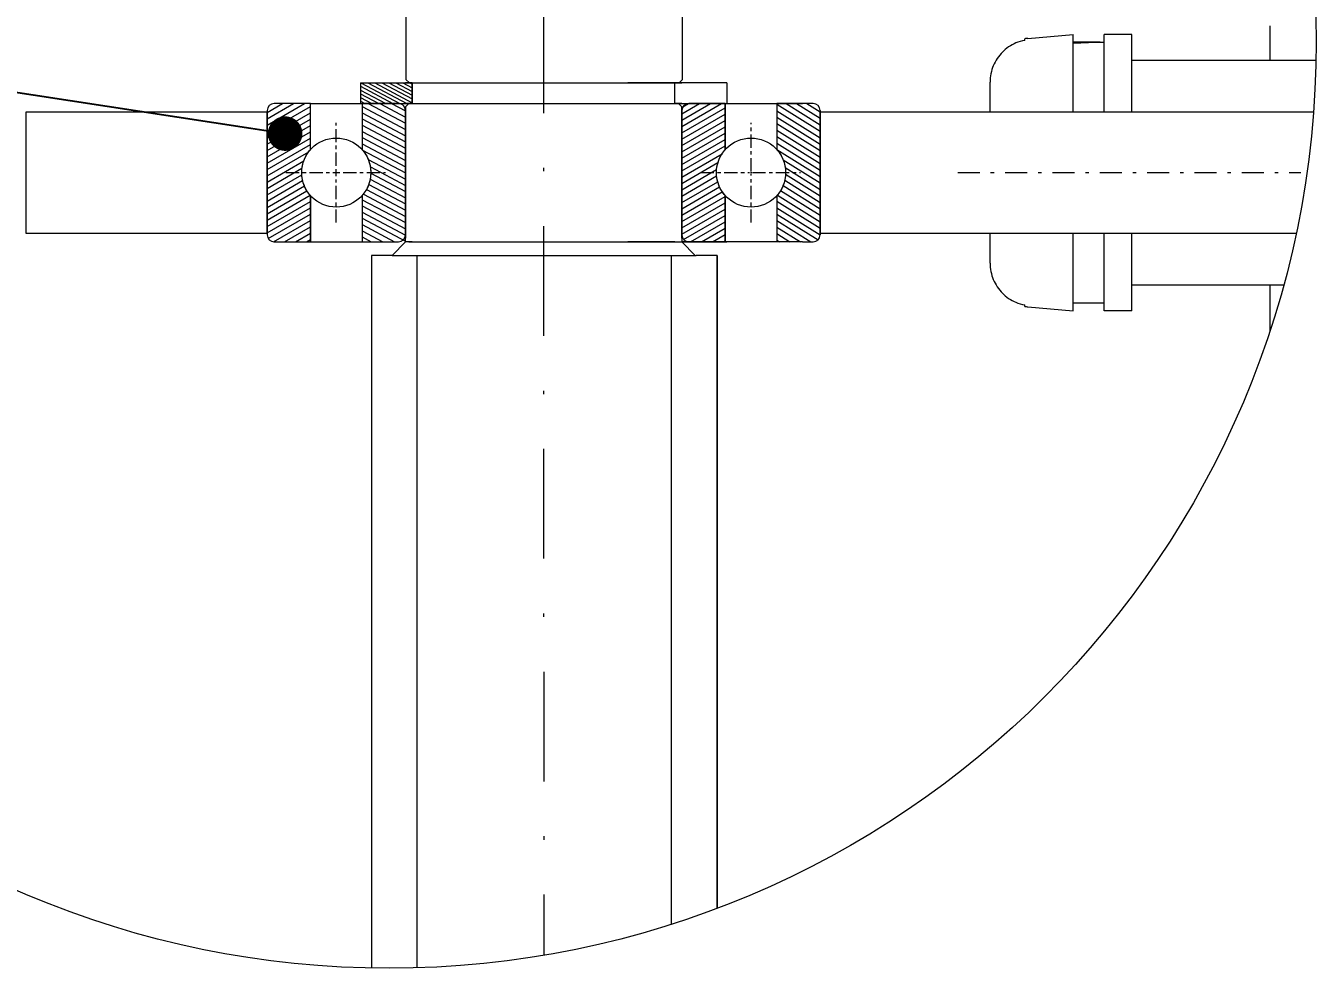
# Model space of a CAD drawing. Header units: millimetres. Extents: x 651 to 8859, y -354 to 894.
# Drawn here: x 2182.8 to 2220.14, y -204.63 to -177.35 of the extents above; entities that cross this region are included whole.
import ezdxf
from ezdxf import colors
from ezdxf.entities.mleader import LeaderData, LeaderLine
from ezdxf.math import Vec2, Vec3

# ---------------------------------------------------------------- set-up
doc = ezdxf.new("R2010")
doc.units = ezdxf.units.MM
doc.linetypes.add('CENTER2', pattern=[28.575000000000003, 19.05, -3.175, 3.175, -3.175])
doc.linetypes.add('DASHDOT2', pattern=[12.7, 6.35, -3.175, 0, -3.175])
doc.layers.get('0').update_dxf_attribs({"lineweight": 18})
for name, color, linetype, lineweight in [('cienka', 7, 'Continuous', 9), ('Kreskowanie (ISO)', 7, 'Continuous', 9), ('symetria', 7, 'DASHDOT2', 9), ('SYMETRIA SRUB', 7, 'DASHDOT2', 9), ('Widoczne (ISO)', 7, 'Continuous', 18), ('Widoczne wąskie (ISO)', 7, 'Continuous', 9)]:
    doc.layers.add(name, color=color, linetype=linetype, lineweight=lineweight)
doc.styles.get("Standard").update_dxf_attribs({"font": 'tahoma.ttf'})
pattern_1 = [(30.000022219255, (-9892.593808452426, -666.8669654176495), (-0.07937505331521658, 0.1374815020692112), [])]

# ---------------------------------------------------------------- blocks, each defined once
blk = doc.blocks.new('*U324')
at = {"layer": 'Widoczne wąskie (ISO)', "color": 0, "linetype": 'CENTER2', "ltscale": 0.02, "transparency": 16777216}
for p, q in [((0, 0.1999999987920091), (0, 1.439495169822692)), ((-1.455186080185285, 0), (-0.1999999987920091, 0)), ((0.1999999987920091, 0), (1.427319250643905, 0)), ((0, -1.448469338636698), (0, -0.1999999987920091))]:
    blk.add_line(p, q, dxfattribs=at)
at = {"layer": 'Widoczne wąskie (ISO)', "color": 0, "linetype": 'Continuous', "ltscale": 0.02, "transparency": 16777216}
for p, q in [((-0.09999999939600457, 0), (0.09999999939600457, 0)), ((0, -0.09999999939600457), (0, 0.09999999939600457))]:
    blk.add_line(p, q, dxfattribs=at)
blk = doc.blocks.new('*U325')
at = {"layer": 'Widoczne wąskie (ISO)', "color": 0, "linetype": 'CENTER2', "ltscale": 0.02, "transparency": 16777216}
for p, q in [((0, 0.03999999975840183), (0, 1.439495169822692)), ((-1.455186080185285, 0), (-0.03999999975840174, 0)), ((0.03999999975840183, 0), (1.427319250643905, 0)), ((0, -1.448469338636698), (0, -0.03999999975840174))]:
    blk.add_line(p, q, dxfattribs=at)
at = {"layer": 'Widoczne wąskie (ISO)', "color": 0, "linetype": 'Continuous', "ltscale": 0.02, "transparency": 16777216}
for p, q in [((-0.01999999987920091, 0), (0.01999999987920091, 0)), ((0, -0.01999999987920091), (0, 0.01999999987920091))]:
    blk.add_line(p, q, dxfattribs=at)
blk = doc.blocks.new('*U326')
at = {"layer": 'SYMETRIA SRUB', "color": 0, "linetype": 'DASHDOT2', "ltscale": 0.1, "transparency": 16777216}
blk.add_line((-31.07498194854998, 0), (-21.14950371288786, 0), dxfattribs=at)
blk = doc.blocks.new('_Dot')
at = {"color": 0, "linetype": 'ByBlock', "lineweight": -2}
blk.add_line((-0.5, 0), (-1, 0), dxfattribs=at)
at = {"color": 0, "linetype": 'ByBlock', "const_width": 0.5}
blk.add_lwpolyline([(-0.25, 0, 1), (0.25, 0, 1)], format="xyb", close=True, dxfattribs=at)

msp = doc.modelspace()

# ---------------------------------------------------------------- hatches: boundary and pattern name
at = {"layer": 'Kreskowanie (ISO)'}
h = msp.add_hatch(dxfattribs=at)
h.set_pattern_fill('ANSI31', color=256, scale=0.05, angle=-14.999977780745, style=0)
h.set_pattern_definition(pattern_1)
edge = h.paths.add_edge_path()
edge.add_line((2203.036805733887, -183.6011861978985), (2201.986805731875, -183.6011861978985))
edge.add_spline(control_points=[(2201.986805731874, -183.6011861978994), (2201.962123021949, -183.6011861978994), (2201.933072895659, -183.5954077685158), (2201.887465194664, -183.5765164402426), (2201.862837686776, -183.5600608655989), (2201.827931063683, -183.525154242562), (2201.811475489021, -183.5005267347418), (2201.79258416075, -183.4549190338938), (2201.786805731372, -183.425868907724), (2201.786805731372, -183.4011861978991)], knot_values=[0.05923850369879388, 0.05923850369879388, 0.05923850369879388, 0.05923850369879388, 0.06664331667607555, 0.06664331667607555, 0.07404812964487281, 0.07404812964487281, 0.08145294260223605, 0.08145294260223605, 0.08885775554962241, 0.08885775554962241, 0.08885775554962241, 0.08885775554962241], degree=3, periodic=0)
edge.add_line((2201.786805731372, -183.4011861978991), (2201.786805731372, -182.1212917767895))
edge.add_line((2201.786805731372, -182.1212917767901), (2201.786805731372, -181.0810806190091))
edge.add_line((2201.786805731372, -181.0810806190082), (2201.786805731372, -179.8011861978989))
edge.add_spline(control_points=[(2201.786805731372, -179.8011861978992), (2201.786805731372, -179.7765034880748), (2201.79258416075, -179.747453361905), (2201.811475489021, -179.7018456610566), (2201.827931063683, -179.6772181532368), (2201.862837686776, -179.6423115302003), (2201.887465194664, -179.6258559555552), (2201.933072895659, -179.6069646272825), (2201.962123021949, -179.6011861978989), (2201.986805731874, -179.6011861978989)], knot_values=[0.02961925184795533, 0.02961925184795533, 0.02961925184795533, 0.02961925184795533, 0.03702406479535462, 0.03702406479535462, 0.04442887775271594, 0.04442887775271594, 0.0518336907215092, 0.0518336907215092, 0.05923850369879397, 0.05923850369879397, 0.05923850369879397, 0.05923850369879397], degree=3, periodic=0)
edge.add_line((2201.986805731874, -179.6011861978989), (2203.036805733887, -179.6011861978989))
edge.add_line((2203.036805733887, -179.6011861978989), (2203.036805733887, -180.9397483701325))
edge.add_spline(control_points=[(2203.036805733887, -180.939748370133), (2202.965273185573, -181.0208586557872), (2202.902366330405, -181.1232858705578), (2202.815697880378, -181.3325220178347), (2202.786805733485, -181.4777726487344), (2202.786805733485, -181.6011861978989)], knot_values=[0.2961925183160029, 0.2961925183160029, 0.2961925183160029, 0.2961925183160029, 0.3271111257260674, 0.3271111257260674, 0.3641351904753747, 0.3641351904753747, 0.3641351904753747, 0.3641351904753747], degree=3, periodic=0)
edge.add_spline(control_points=[(2202.786805733485, -181.6011861978989), (2202.786805733485, -181.7245997470635), (2202.815697880378, -181.8698503779631), (2202.902366330405, -182.07908652524), (2202.965273185573, -182.1815137400106), (2203.036805733887, -182.2626240256648)], knot_values=[0.2282498461566431, 0.2282498461566431, 0.2282498461566431, 0.2282498461566431, 0.2652739109059363, 0.2652739109059363, 0.2961925183160029, 0.2961925183160029, 0.2961925183160029, 0.2961925183160029], degree=3, periodic=0)
edge.add_line((2203.036805733887, -182.2626240256648), (2203.036805733887, -183.6011861978981))
at = {"layer": 'Widoczne wąskie (ISO)'}
h = msp.add_hatch(dxfattribs=at)
h.set_pattern_fill('ANSI31', color=256, scale=0.03, angle=287)
h.set_pattern_definition([(332.0000000000001, (14288.16741994687, 240.3645930218465), (0.04471716635535612, 0.08410075821981279), [])])
h.paths.add_polyline_path([(2192.486805752511, -179.6011861978994), (2193.986805752511, -179.6011861978994), (2193.986805752511, -179.0011861978995), (2192.486805752511, -179.0011861978995)])
h = msp.add_hatch(dxfattribs=at)
h.set_pattern_fill('ANSI31', color=256, scale=0.05, angle=-14.999977780745)
h.set_pattern_definition(pattern_1)
h.paths.add_polyline_path([(2191.036805748205, -179.6011861978989), (2189.986794767216, -179.6011861982805, 0.4172860150089338), (2189.786805747226, -179.8032818804898), (2189.786805747226, -183.403281815283, 0.4111478645079038), (2189.98679476789, -183.6011861975178), (2191.036805748205, -183.6011861978989), (2191.036805748205, -182.2626240236357, -0.1826758143587529), (2190.786805747981, -181.6011861978989, -0.1826758143587529), (2191.036805748205, -180.9397483721621)])
h = msp.add_hatch(dxfattribs=at)
h.set_pattern_fill('ANSI31', color=256, scale=0.05, angle=107)
h.set_pattern_definition([(152, (-9892.593808452426, -666.8669654176495), (-0.07452861059226018, -0.1401679303663547), [])])
edge = h.paths.add_edge_path()
edge.add_arc((2193.586805741943, -179.8011281920952), 0.1999999999947803, 359.9999998391504, 448.6200325730462)
edge.add_line((2193.591622271279, -179.6011861978989), (2192.53680574194, -179.6011861978989))
edge.add_line((2192.53680574194, -179.6011861978989), (2192.53680574194, -180.9397483792646))
edge.add_arc((2191.786805741945, -181.6011861978971), 0.9999999939556137, -8.952838470577262e-11, 41.40962171693781, ccw=False)
edge.add_arc((2191.786805741945, -181.6011861979007), 0.9999999939554982, -41.40962171702341, 0, ccw=False)
edge.add_line((2192.53680574194, -182.2626240165326), (2192.53680574194, -183.6011861978989))
edge.add_line((2192.53680574194, -183.6011861978994), (2193.78680574194, -183.6011861978991))
edge.add_line((2193.78680574194, -183.6011861978994), (2193.78680574194, -183.4011861978976))
edge.add_line((2193.78680574194, -183.4011861978973), (2193.786805741938, -179.8011281926565))
h = msp.add_hatch(dxfattribs=at)
h.set_pattern_fill('ANSI31', color=256, scale=0.05, angle=103)
h.set_pattern_definition([(148, (-9892.593808452426, -666.8669654176495), (-0.08412468319702131, -0.1346276352648326), [])])
h.paths.add_polyline_path([(2205.786805736658, -179.8011861976054, 0.4142135619431797), (2205.586805736657, -179.6011861978989), (2204.536805735677, -179.6011861978989), (2204.536805735677, -180.9397483721621, -0.1826758143587529), (2204.786805735901, -181.6011861978989, -0.1826758143587529), (2204.536805735677, -182.2626240236357), (2204.536805735677, -183.6011861978989), (2205.275853963198, -183.6011861978989), (2205.586805741941, -183.6011861978994, 0.414213562803278), (2205.786805741942, -183.4011861976058)])

# ---------------------------------------------------------------- linework, layer by layer
at = {"layer": 'symetria', "ltscale": 0.5}
msp.add_line((2197.786614055723, -176.7011861979161), (2197.787379564332, -204.2566853398878), dxfattribs=at)
at = {"layer": 'Widoczne (ISO)'}
for p, q in [((2193.80403760379, -176.8011861873468), (2193.80403760379, -178.9011862084679)), ((2201.804037582649, -178.9011862084679), (2201.804037582649, -176.8011861873468)), ((2211.799450701521, -177.7153227614952), (2213.104037592819, -177.6011861979226)), ((2213.104037592879, -179.8511861979212), (2213.104037592819, -177.6011861979226)), ((2214.00403759288, -179.8511861979212), (2214.00403759282, -177.6011861979226)), ((2214.804037592819, -177.6011861979226), (2214.00403759282, -177.6011861979226)), ((2214.804037592856, -178.3511861979208), (2214.804037592819, -177.6011861979226)), ((2218.801037591955, -177.351186197928), (2218.801037591955, -178.3511861979271)), ((2211.70403759283, -177.7742904013483), (2211.704037592819, -177.7275404425857)), ((2213.509491657318, -177.8261861979225), (2213.104037592819, -177.8261861979225)), ((2214.80403759302, -179.8511861979189), (2214.804037592989, -178.3511861979198)), ((2220.132988526018, -178.3511861979189), (2214.804037592989, -178.3511861979198)), ((2192.486805752511, -179.0011861979013), (2200.22117690819, -179.0011861978999)), ((2192.486805752511, -179.0011861979013), (2192.486805752511, -179.6011861979003)), ((2193.986805752511, -179.0011861979008), (2193.78680576308, -179.0011861979008)), ((2193.80403760379, -179.0011862029008), (2200.238408754256, -179.0011862000618)), ((2193.986805752511, -179.0011861979008), (2201.586805741941, -179.0011861978995)), ((2203.086805741941, -179.0011861979008), (2200.22117690819, -179.0011861978999)), ((2201.804037582649, -179.0011862005065), (2200.238408754256, -179.0011862000618)), ((2203.086805741941, -179.0011861979008), (2203.086805741941, -179.6011861979003)), ((2210.704037592852, -179.8511861979217), (2210.70403759283, -178.9785134196621)), ((2189.786805752508, -179.8511861979171), (2182.804037596041, -179.8511861979185)), ((2182.804037596041, -179.8511861979185), (2182.804037596041, -183.351186197918)), ((2189.786805747224, -179.8011861978992), (2189.786805747224, -179.8511861978994)), ((2189.786805752508, -179.8011861978992), (2189.786805752508, -183.4011861978996)), ((2189.786805752508, -183.3511861978994), (2189.786805752508, -179.8511861978994)), ((2191.036805748205, -179.6011861978989), (2189.986805747363, -179.6011861978989)), ((2191.036805753491, -179.6011861978994), (2189.986805752649, -179.6011861978994)), ((2191.036805748205, -180.939748370133), (2191.036805748205, -179.6011861978989)), ((2191.036805748205, -179.6011861978989), (2192.536805749995, -179.6011861979003)), ((2191.036805753491, -179.6011861978994), (2191.865248027145, -179.6011861979003)), ((2191.865248027145, -179.6011861979003), (2193.586805757293, -179.6011861978994)), ((2193.586805752007, -179.6011861978989), (2192.536805749995, -179.6011861978989)), ((2192.536805749995, -179.6011861978989), (2192.536805749995, -180.939748370133)), ((2192.53680574194, -179.6011861978989), (2192.53680574194, -180.939748370133)), ((2193.586805752007, -179.6011861978989), (2193.786805752512, -179.6011861978994)), ((2193.586805757293, -179.6011861978994), (2201.986805737159, -179.6011861978994)), ((2193.78680574194, -179.8011861978974), (2193.78680574194, -179.7011862084694)), ((2193.786805757796, -179.6011861978994), (2201.786805736656, -179.6011861978989)), ((2193.786805752512, -179.6011861978994), (2201.78680574194, -179.6011861978994)), ((2193.786805752512, -179.7011861978988), (2193.786805752512, -183.5011862031814)), ((2193.786805752512, -183.4011861978991), (2193.786805752512, -179.8011861978987)), ((2193.804037593221, -179.8011861979169), (2193.804037593221, -179.8011283746708)), ((2193.986805752511, -179.6011861978994), (2201.586805741941, -179.6011861978994)), ((2201.786805731372, -179.6011861978994), (2201.986805731874, -179.6011861978989)), ((2201.786805731372, -183.501186213752), (2201.786805731372, -179.7011861767604)), ((2201.78680574194, -179.8011861978974), (2201.78680574194, -179.7011861873287)), ((2201.786805731372, -179.8011861978987), (2201.786805731372, -183.4011861978991)), ((2201.804037593218, -179.801186197916), (2201.804037593218, -179.8011283685235)), ((2203.036805733887, -179.6011861978989), (2201.986805731874, -179.6011861978989)), ((2201.986805737159, -179.6011861978994), (2205.279296248402, -179.6011861978989)), ((2203.036805733887, -179.6011861979003), (2204.536805735677, -179.6011861978989)), ((2203.036805733887, -180.939748370133), (2203.036805733887, -179.6011861978989)), ((2203.03680574194, -179.6011861978989), (2203.03680574194, -180.939748370133)), ((2205.586805736521, -179.6011861978989), (2204.536805735677, -179.6011861978989)), ((2204.536805735677, -179.6011861978989), (2204.536805735677, -180.939748370133)), ((2205.586805741808, -179.6011861978994), (2205.279296248402, -179.6011861978994)), ((2205.786805741944, -183.4011861978996), (2205.786805741944, -179.8011861978992)), ((2205.786805747228, -179.8011861978992), (2205.786805747228, -179.8511861978994)), ((2205.786805736658, -179.8011861978987), (2205.786805741942, -183.4011861978991)), ((2205.786805741944, -179.8511861978994), (2205.786805741944, -183.3511861978994)), ((2205.804037587935, -179.8511861979162), (2205.786805747228, -179.8511861978994)), ((2220.060568664652, -179.8511861979148), (2205.804037587935, -179.8511861979162)), ((2191.036805748205, -183.6011861978989), (2191.036805748205, -182.2626240256648)), ((2191.036805748205, -182.2626240256648), (2191.036805748205, -183.6011861978989)), ((2192.536805749995, -182.2626240256648), (2192.536805749995, -183.6011861978989)), ((2192.53680574194, -182.2626240256648), (2192.53680574194, -183.6011861978989)), ((2203.036805733887, -183.6011861978989), (2203.036805733887, -182.2626240256648)), ((2203.03680574194, -182.2626240256648), (2203.03680574194, -183.6011861978989)), ((2204.536805735677, -182.2626240256648), (2204.536805735677, -183.6011861978989)), ((2182.804037596041, -183.351186197918), (2189.786805752508, -183.3511861979176)), ((2189.786805747224, -183.3511861978994), (2189.786805747224, -183.4011861978996)), ((2189.986805747363, -183.6011861978989), (2191.036805748205, -183.6011861978989)), ((2189.986805752649, -183.6011861978994), (2191.036805753491, -183.6011861978994)), ((2191.036805748205, -183.6011861978989), (2191.861805741943, -183.6011861978994)), ((2191.036805753491, -183.6011861978994), (2191.865248027145, -183.6011861978998)), ((2191.861805741943, -183.6011861978994), (2193.586805757312, -183.6011861978994)), ((2191.865248027145, -183.6011861978998), (2193.586805757312, -183.6011861978998)), ((2193.78680574194, -183.601186197898), (2193.40403759322, -184.0011861978977)), ((2193.78680574194, -183.5011861926108), (2193.78680574194, -183.4011861978973)), ((2193.78680574194, -183.601186197898), (2193.78680574194, -183.5011861926108)), ((2193.88680574723, -183.6011861978998), (2193.78680574194, -183.6011861978994)), ((2193.804037593221, -183.4012440406166), (2193.804037593221, -183.4011861979168)), ((2193.88680574723, -183.6011861978998), (2200.22461918811, -183.6011861978989)), ((2193.88680574723, -183.6011861978994), (2200.221176902905, -183.6011861978985)), ((2193.986805747227, -183.6011861978989), (2193.88680574723, -183.6011861978989)), ((2193.986805747227, -183.6011861978989), (2201.586805736657, -183.6011861978971)), ((2201.586812453441, -183.6011861978985), (2200.221176902905, -183.6011861978985)), ((2201.58681660378, -183.6011861978989), (2200.22461918811, -183.6011861978989)), ((2201.686805747227, -183.6011861978971), (2201.804037582648, -183.6011861978985)), ((2201.78680574194, -183.5011862031836), (2201.78680574194, -183.4011861978973)), ((2201.786805731372, -183.501186213752), (2201.78680574194, -183.6011862084663)), ((2201.78680574194, -183.6011862084663), (2202.169573889605, -184.0011862094773)), ((2201.804037593218, -183.401244021163), (2201.804037593218, -183.4011861979164)), ((2205.279296248402, -183.6011861978994), (2201.804037582649, -183.6011861978989)), ((2205.275853963198, -183.6011861978989), (2201.804037582648, -183.6011861978985)), ((2205.275853963198, -183.6011861978989), (2205.586805736521, -183.6011861978989)), ((2205.279296248402, -183.6011861978994), (2205.586805741808, -183.6011861978994)), ((2205.786805747228, -183.3511861978994), (2205.786805747228, -183.4011861978996)), ((2205.804037587935, -183.3511861979162), (2205.786805747228, -183.3511861978994)), ((2205.804037587935, -183.3511861979162), (2219.55951783823, -183.3511861979158)), ((2210.70403759283, -184.2238589761817), (2210.704037592852, -183.3511861979217)), ((2213.104037592819, -185.6011861979221), (2213.104037592879, -183.3511861979208)), ((2214.00403759282, -185.6011861979221), (2214.00403759288, -183.3511861979208)), ((2214.804037592989, -184.8511861979203), (2214.80403759302, -183.3511861979194)), ((2193.40403760283, -184.0011861978977), (2192.804037601676, -184.0011861978977)), ((2192.804037601676, -184.0011861978977), (2192.804037601678, -204.6274060980712)), ((2192.804037593221, -184.0011861978977), (2192.804037593223, -204.6274060979102)), ((2193.40403759322, -184.0011861978977), (2202.204037593223, -184.0011861978977)), ((2202.804037584763, -184.0011861978977), (2202.204037583613, -184.0011861978977)), ((2202.804037584765, -202.8975696162041), (2202.804037584763, -184.0011861978977)), ((2202.804037593221, -184.0011861978977), (2202.804037593221, -202.8975696130054)), ((2214.804037592989, -184.8511861979194), (2219.197349638749, -184.8511861979189)), ((2214.804037592819, -185.6011861979221), (2214.804037592856, -184.8511861979217)), ((2218.801037591955, -184.8511861979262), (2218.801037591955, -186.1725229075435)), ((2211.704037592819, -185.4748319532594), (2211.70403759283, -185.4280819944968)), ((2211.799450701526, -185.4870496343495), (2213.104037592819, -185.6011861979221)), ((2214.00403759282, -185.3761861979227), (2213.104037592819, -185.3761861979227)), ((2214.804037592819, -185.6011861979221), (2214.00403759282, -185.6011861979221))]:
    msp.add_line(p, q, dxfattribs=at)
for points in [[(2201.586805741941, -179.0011861978995), (2201.704037593217, -179.0011861978995), (2201.804037593218, -178.9011861978996), (2201.804037593218, -176.8011861979151), (2201.704037593217, -176.7011861979148), (2201.586597382073, -176.7011861979148), (2201.586597382073, -176.1011861979148)], [(2193.986597392643, -176.7011861979148), (2193.90403759322, -176.7011861979148), (2193.804037593221, -176.8011861979151), (2193.804037593221, -178.9011861978996), (2193.90403759322, -179.0011861978995), (2193.986805752511, -179.0011861978995), (2193.986805752511, -179.6011861978994), (2193.786805752512, -179.6011861978994)], [(2193.786805752512, -179.7011861978988), (2193.886805752511, -179.6011861978989), (2193.986805752511, -179.6011861978989), (2193.986805752511, -179.001186197899)], [(2193.804037593221, -178.9149757639732), (2193.80403760379, -178.9149757745416)], [(2193.886805752511, -179.0011861978995), (2193.986805752511, -179.0011861978995), (2193.986805752511, -179.6011861978994)], [(2193.890248027146, -179.0011861978995), (2193.986805752511, -179.0011861978995), (2193.986805752511, -179.6011861978994)], [(2201.78680574194, -179.6011861978994), (2201.586805741941, -179.6011861978994), (2201.586805741941, -179.0011861978995), (2201.78680574194, -179.0011862296113)], [(2201.586805741941, -179.0011861978995), (2201.686805752512, -179.0011861978995)], [(2201.586805741941, -179.6011861978994), (2201.686805752512, -179.6011861978994), (2201.786805752512, -179.7011861978997)], [(2192.486805747227, -183.6011861978998), (2192.486805747227, -183.6011861978971), (2193.586805757299, -183.6011861978971)], [(2193.986805747227, -183.6011861978998), (2193.986805747227, -183.6011861978971), (2193.886805747228, -183.6011861978971)], [(2193.886805747228, -183.6011861978971), (2193.986805747227, -183.6011861978971)], [(2193.886805747228, -183.6011861978971), (2193.986805747227, -183.6011861978971)], [(2201.586805736657, -183.6011861978989), (2201.586805736657, -183.6011861978971), (2201.586816858095, -183.6011861978989)], [(2201.586805736657, -183.6011861978971), (2201.686805747227, -183.6011861978971)], [(2201.786805731372, -183.501186213752), (2201.786805747226, -183.5011861978972)], [(2201.804037582649, -183.6011861978971), (2203.086805736657, -183.6011861978971)]]:
    msp.add_lwpolyline(points, dxfattribs=at)
for centre, radius in [((2191.78680574194, -181.6011861978989), 0.9999999939600457), ((2191.78680574194, -181.6011861978989), 0.9999999577207062), ((2203.78680574194, -181.6011861978989), 0.9999999939600457), ((2203.78680574194, -181.6011861978989), 0.9999999577207062)]:
    msp.add_circle(centre, radius, dxfattribs=at)
for centre, radius, start, end in [((2211.90403759282, -178.9107563992059), 1.200000000000001, 94.99999999994755, 99.59406822685169), ((2189.986805747229, -179.8011861978992), 0.2, 90, 180), ((2193.586805741941, -179.8011281921002), 0.2, 0, 90), ((2201.986805752511, -179.8011281921002), 0.2, 90, 180), ((2205.586805747223, -179.8011861978992), 0.2, 0, 90), ((2205.604037593219, -179.801186197916), 0.2, 89.99685504407981, 90), ((2189.986805747229, -183.4011861978996), 0.2, 180, 270), ((2193.586805752511, -183.4011861978991), 0.2, 270, 0), ((2205.586805747223, -183.4011861978996), 0.2, 270, 0), ((2205.586805741941, -183.4011861978991), 0.2, 270, 0), ((2211.90403759282, -184.2916159966397), 1.2, 260.4059317731483, 265.0000000000525)]:
    msp.add_arc(centre, radius, start, end, dxfattribs=at)
for centre, major_axis, ratio, start_param, end_param in [((2213.509491657322, -181.6011861979226), (10.37172725838081, -2.340732156722485e-13), 0.3639702342683215, 1.523096120857423, 1.609898531745732), ((2214.498583528322, -181.6011861979226), (10.37172725838077, -2.340732156722515e-13), 0.3639702342683229, 1.618496532732043, 1.705661267850519)]:
    msp.add_ellipse(centre, major_axis=major_axis, ratio=ratio, start_param=start_param, end_param=end_param, dxfattribs=at)
for points, knots in [([(2211.70403759283, -177.7742904013474), (2211.614008734448, -177.7896939571431), (2211.524721027816, -177.8164686428302), (2211.310411963757, -177.9058042345135), (2211.162875154985, -178.0052581442508), (2210.952874792369, -178.2168770577121), (2210.85376313686, -178.3669305727865), (2210.739007368928, -178.6465745938347), (2210.70403759283, -178.8260984060333), (2210.70403759283, -178.9785134196634)], [0.01903559436072406, 0.01903559436072406, 0.01903559436072406, 0.01903559436072406, 0.04420880218614621, 0.04420880218614621, 0.08869067356617308, 0.08869067356617308, 0.1336484159776982, 0.1336484159776982, 0.179372920066474, 0.179372920066474, 0.179372920066474, 0.179372920066474]), ([(2191.036805748205, -182.2626240256648), (2190.965273199945, -182.1815137400234), (2190.902366344841, -182.0790865252846), (2190.815697894859, -181.8698503780168), (2190.786805747981, -181.7245997470862), (2190.786805747981, -181.6011861978989), (2190.786805747981, -181.4777726487126), (2190.815697894859, -181.332522017782), (2190.902366344841, -181.1232858705137), (2190.965273199945, -181.020858655774), (2191.036805748205, -180.939748370133)], [-0.06794267215168509, -0.06794267215168509, -0.06794267215168509, -0.06794267215168509, -0.03702406475603981, -0.03702406475603981, 0, 0, 0, 0.03702406475603933, 0.03702406475603933, 0.06794267215169655, 0.06794267215169655, 0.06794267215169655, 0.06794267215169655]), ([(2192.536805749995, -180.939748370133), (2192.608338298309, -181.0208586557872), (2192.671245153475, -181.1232858705578), (2192.757913603502, -181.3325220178347), (2192.786805750398, -181.4777726487344), (2192.786805750398, -181.7245997470635), (2192.757913603502, -181.8698503779631), (2192.671245153475, -182.07908652524), (2192.608338298309, -182.1815137400106), (2192.536805749995, -182.2626240256648)], [0.2282498461566449, 0.2282498461566449, 0.2282498461566449, 0.2282498461566449, 0.2591684535667094, 0.2591684535667094, 0.2961925183160167, 0.2961925183160167, 0.3332165830653099, 0.3332165830653099, 0.3641351904753767, 0.3641351904753767, 0.3641351904753767, 0.3641351904753767]), ([(2203.036805733887, -182.2626240256648), (2202.965273185573, -182.1815137400106), (2202.902366330405, -182.07908652524), (2202.815697880378, -181.8698503779631), (2202.786805733485, -181.7245997470635), (2202.786805733485, -181.4777726487344), (2202.815697880378, -181.3325220178347), (2202.902366330405, -181.1232858705578), (2202.965273185573, -181.0208586557872), (2203.036805733887, -180.939748370133)], [0.2282498461566431, 0.2282498461566431, 0.2282498461566431, 0.2282498461566431, 0.2591684535667098, 0.2591684535667098, 0.296192518316003, 0.296192518316003, 0.3332165830653103, 0.3332165830653103, 0.3641351904753748, 0.3641351904753748, 0.3641351904753748, 0.3641351904753748]), ([(2204.536805735677, -180.939748370133), (2204.608338283935, -181.020858655774), (2204.671245139041, -181.1232858705137), (2204.757913589023, -181.332522017782), (2204.786805735901, -181.4777726487126), (2204.786805735901, -181.6011861978989), (2204.786805735901, -181.7245997470862), (2204.757913589023, -181.8698503780168), (2204.671245139041, -182.0790865252846), (2204.608338283935, -182.1815137400234), (2204.536805735677, -182.2626240256648)], [-0.06794267215169635, -0.06794267215169635, -0.06794267215169635, -0.06794267215169635, -0.03702406475603937, -0.03702406475603937, 0, 0, 0, 0.03702406475603975, 0.03702406475603975, 0.06794267215168528, 0.06794267215168528, 0.06794267215168528, 0.06794267215168528]), ([(2190.804037772901, -181.6017104054025), (2190.804037657152, -181.6015356259207), (2190.804037599262, -181.6013608900415), (2190.804037599262, -181.6011861979167), (2190.804037599262, -181.6010115083821), (2190.80403765715, -181.6008367750954), (2190.804037772894, -181.6006619982066)], [-5.240763752714438e-05, -5.240763752714438e-05, -5.240763752714438e-05, -5.240763752714438e-05, 0, 0, 0, 5.240686029773633e-05, 5.240686029773633e-05, 5.240686029773633e-05, 5.240686029773633e-05]), ([(2192.804037358492, -181.6005657966292), (2192.804037520598, -181.6007726581718), (2192.804037601676, -181.6009794586842), (2192.804037601676, -181.6013929335452), (2192.8040375206, -181.6015997304501), (2192.804037358501, -181.6018065883839)], [0.2961304965461625, 0.2961304965461625, 0.2961304965461625, 0.2961304965461625, 0.2961925183160168, 0.2961925183160168, 0.2962545390044766, 0.2962545390044766, 0.2962545390044766, 0.2962545390044766]), ([(2202.804037827973, -181.6018066366694), (2202.80403766585, -181.6015997626312), (2202.804037584763, -181.6013929496301), (2202.804037584763, -181.6009794481277), (2202.80403766585, -181.6007726370538), (2202.804037827969, -181.6005657649442)], [0.2961304928017232, 0.2961304928017232, 0.2961304928017232, 0.2961304928017232, 0.296192518316003, 0.296192518316003, 0.2962545432524318, 0.2962545432524318, 0.2962545432524318, 0.2962545432524318]), ([(2193.586805757293, -183.6011861978994), (2193.611488467217, -183.6011861978994), (2193.640538593507, -183.5954077685163), (2193.686146294502, -183.5765164402431), (2193.710773802393, -183.5600608655989), (2193.728244637416, -183.5425900306034), (2193.728262159875, -183.5425724999084), (2193.72827968132, -183.5425549619902)], [0.02961925184795802, 0.02961925184795802, 0.02961925184795802, 0.02961925184795802, 0.03702406482523969, 0.03702406482523969, 0.04442887779403699, 0.04442887779403699, 0.04443631236991206, 0.04443631236991206, 0.04443631236991206, 0.04443631236991206]), ([(2193.586805752007, -183.6011861978989), (2193.611488461931, -183.6011861978989), (2193.640538588223, -183.5954077685158), (2193.686146289218, -183.5765164402426), (2193.710773797107, -183.5600608655985), (2193.728228433782, -183.5426062289505), (2193.72822975889, -183.5426049037936), (2193.728231083995, -183.5426035785957)], [0.02961925184795801, 0.02961925184795801, 0.02961925184795801, 0.02961925184795801, 0.03702406482523968, 0.03702406482523968, 0.04442887779403694, 0.04442887779403694, 0.04442943999300961, 0.04442943999300961, 0.04442943999300961, 0.04442943999300961]), ([(2193.771548817858, -183.477802121847), (2193.771559776065, -183.4777757068958), (2193.771570724879, -183.4777492943761), (2193.781027328416, -183.4549190338942), (2193.786805757798, -183.4258689077245), (2193.786805757798, -183.4011861978996)], [0.0518251149341362, 0.0518251149341362, 0.0518251149341362, 0.0518251149341362, 0.05183369075140021, 0.05183369075140021, 0.05923850369878657, 0.05923850369878657, 0.05923850369878657, 0.05923850369878657]), ([(2193.771578083142, -183.4777315164677), (2193.771579275208, -183.4777286390507), (2193.771580467162, -183.4777257616614), (2193.78102732313, -183.4549190338938), (2193.786805752512, -183.425868907724), (2193.786805752512, -183.4011861978991)], [0.05183275642194342, 0.05183275642194342, 0.05183275642194342, 0.05183275642194342, 0.05183369075140018, 0.05183369075140018, 0.05923850369878654, 0.05923850369878654, 0.05923850369878654, 0.05923850369878654]), ([(2201.786805736654, -183.4011861978996), (2201.786805736654, -183.4258689077245), (2201.792584166036, -183.4549190338942), (2201.811475494304, -183.5005267347418), (2201.827931068969, -183.5251542425625), (2201.862837692059, -183.5600608655989), (2201.88746519995, -183.5765164402431), (2201.933072900945, -183.5954077685163), (2201.962123027235, -183.6011861978994), (2201.986805737159, -183.6011861978994)], [0.05923850369879393, 0.05923850369879393, 0.05923850369879393, 0.05923850369879393, 0.06664331664618028, 0.06664331664618028, 0.0740481296035435, 0.0740481296035435, 0.0814529425723408, 0.0814529425723408, 0.08885775554962247, 0.08885775554962247, 0.08885775554962247, 0.08885775554962247]), ([(2201.786805731372, -183.4011861978991), (2201.786805731372, -183.425868907724), (2201.79258416075, -183.4549190338938), (2201.811475489021, -183.5005267347413), (2201.827931063683, -183.525154242562), (2201.862837686776, -183.5600608655985), (2201.887465194664, -183.5765164402426), (2201.933072895659, -183.5954077685158), (2201.962123021949, -183.6011861978989), (2201.986805731874, -183.6011861978989)], [0.05923850369879388, 0.05923850369879388, 0.05923850369879388, 0.05923850369879388, 0.06664331664618024, 0.06664331664618024, 0.07404812960354348, 0.07404812960354348, 0.08145294257234074, 0.08145294257234074, 0.08885775554962241, 0.08885775554962241, 0.08885775554962241, 0.08885775554962241]), ([(2205.586805741808, -183.6011861978994), (2205.611488451676, -183.6011861978994), (2205.640538577898, -183.5954077685226), (2205.686146278797, -183.5765164402686), (2205.710773786635, -183.5600608656335), (2205.745680409671, -183.5251542426102), (2205.762135984312, -183.5005267347886), (2205.771582988198, -183.4777196498965), (2205.771584327882, -183.4777164153136), (2205.771585667489, -183.4777131806048)], [-0.02961925182391047, -0.02961925182391047, -0.02961925182391047, -0.02961925182391047, -0.02221443886372648, -0.02221443886372648, -0.0148096259062464, -0.0148096259062464, -0.007404812951867235, -0.007404812951867235, -0.007403762666473937, -0.007403762666473937, -0.007403762666473937, -0.007403762666473937]), ([(2210.70403759283, -184.2238589761817), (2210.70403759283, -184.3762739898114), (2210.739007368928, -184.55579780201), (2210.85376313686, -184.8354418230577), (2210.952874792369, -184.985495338133), (2211.162875154985, -185.1971142515943), (2211.310411963757, -185.2965681613317), (2211.524721027816, -185.3859037530149), (2211.614008734448, -185.412678438702), (2211.70403759283, -185.4280819944968)], [0.5426168909670848, 0.5426168909670848, 0.5426168909670848, 0.5426168909670848, 0.5883413950558605, 0.5883413950558605, 0.6332991374673856, 0.6332991374673856, 0.6777810088474124, 0.6777810088474124, 0.7029542166728346, 0.7029542166728346, 0.7029542166728346, 0.7029542166728346])]:
    msp.add_open_spline(points, degree=3, knots=knots, dxfattribs=at)
for points in [[(2189.986805752649, -179.6011861978994), (2189.986802095616, -179.6011861978994), (2189.986798438485, -179.6011861980263), (2189.986794781262, -179.6011861982805)], [(2190.004037598639, -179.6011861979171), (2190.004033941013, -179.6011861979171), (2190.004030283289, -179.6011861980435), (2190.004026625473, -179.6011861982977)], [(2193.604078167395, -179.6011862031172), (2193.604064644718, -179.6011861996502), (2193.604051123348, -179.6011861979162), (2193.604037603289, -179.6011861979162)], [(2193.80403760379, -179.8011861979169), (2193.80403760379, -179.8011668662287), (2193.804037600245, -179.8011475318611), (2193.804037593154, -179.80112819482)], [(2201.804037593281, -179.8011281948191), (2201.804037586195, -179.8011475318602), (2201.804037582649, -179.8011668662273), (2201.804037582649, -179.801186197916)], [(2202.004037583154, -179.6011861979162), (2202.004027280494, -179.6011861979162), (2202.004016977073, -179.601186198923), (2202.004006672893, -179.6011862009366)], [(2205.586816714516, -179.6011861982805), (2205.586813056851, -179.6011861980263), (2205.586809399281, -179.6011861978994), (2205.586805741808, -179.6011861978994)], [(2191.053599723708, -180.9402452631219), (2191.053745646286, -180.9400795434975), (2191.053891604921, -180.9399139124264), (2191.054037599486, -180.9397483701503)], [(2203.053541436959, -180.9403114481495), (2203.05370677344, -180.9401236417091), (2203.053872156239, -180.9399359489246), (2203.054037585169, -180.9397483701499)], [(2204.554037586957, -180.9397483701499), (2204.554183576176, -180.9399139063669), (2204.55432952947, -180.940079531373), (2204.55447544671, -180.9402452449252)], [(2204.804037587181, -181.6011861979162), (2204.804037587182, -181.6013608828624), (2204.8040375293, -181.6015356115584), (2204.804037413563, -181.6017103838543)], [(2191.054037599486, -182.262624025683), (2191.053891644629, -182.2624585284323), (2191.053745725683, -182.2622929424345), (2191.053599842773, -182.2621272679319)], [(2203.054037585169, -182.2626240256821), (2203.053872157798, -182.2624364486763), (2203.05370677656, -182.262248757663), (2203.053541441639, -182.2620609529957)], [(2189.986794760987, -183.6011861975174), (2189.98679842497, -183.6011861977721), (2189.986802088859, -183.6011861978994), (2189.986805752649, -183.6011861978994)], [(2190.00402660168, -183.6011861975347), (2190.004030267432, -183.6011861977898), (2190.004033933083, -183.6011861979171), (2190.004037598639, -183.6011861979171)], [(2193.80403759316, -183.4012442080842), (2193.804037600248, -183.4012248686857), (2193.804037603793, -183.4012055319611), (2193.804037603793, -183.4011861979168)], [(2201.804037582649, -183.4011861979164), (2201.804037582649, -183.4012055296046), (2201.804037586195, -183.4012248639718), (2201.804037593283, -183.4012442010133)], [(2205.604037587798, -183.6011861979158), (2205.604041238657, -183.6011861979158), (2205.604044889613, -183.6011861977893), (2205.604048540663, -183.6011861975365)], [(2205.786805741554, -183.4011973106311), (2205.786805741815, -183.4011936062887), (2205.786805741944, -183.401189902045), (2205.786805741944, -183.4011861978996)]]:
    msp.add_open_spline(points, degree=3, dxfattribs=at)
at = {"layer": 'Widoczne wąskie (ISO)'}
for p, q in [((2194.11853759322, -184.0011861978977), (2194.118537593222, -204.620203665287)), ((2194.118537604692, -184.0011861978977), (2194.118537604696, -204.6202036649427)), ((2201.489537593223, -203.3561326397865), (2201.489537593223, -184.0011861978977)), ((2201.48953758175, -203.3561326434581), (2201.48953758175, -184.0011861978977))]:
    msp.add_line(p, q, dxfattribs=at)
msp.add_circle((2193.314358672102, -177.8081334393062), 26.8241274516078, dxfattribs=at)

# ---------------------------------------------------------------- block references
at = {"layer": 'SYMETRIA SRUB', "linetype": 'DASHDOT2', "ltscale": 0.1}
msp.add_blockref('*U326', (2240.84244895226, -181.6011861978989), dxfattribs=at)
at = {"layer": 'Widoczne wąskie (ISO)', "linetype": 'CENTER2', "ltscale": 0.02}
for name, p in [('*U324', (2191.78680574194, -181.6011861978989)), ('*U325', (2203.78680574194, -181.6011861978989))]:
    msp.add_blockref(name, p, dxfattribs=at)

# ---------------------------------------------------------------- leaders
at = {"layer": 'cienka'}
ml = msp.add_multileader_mtext('Standard', dxfattribs=at)
ml.set_content('37', color=256)
ml.set_leader_properties()
ml.set_arrow_properties(name='DOT')
ml.build(insert=Vec2(0, 0))
ml.multileader.update_dxf_attribs({"has_dogleg": 0, "text_left_attachment_type": 5, "text_right_attachment_type": 6, "text_top_attachment_type": 10, "dogleg_length": 0, "arrow_head_size": 1})
ctx = ml.context
ctx.base_point, ctx.char_height, ctx.arrow_head_size, ctx.landing_gap_size, ctx.plane_origin = Vec3(2148.904352822894, -175.3337453592899), 5, 1, 0, Vec3(2235.432886180929, -64.04631285107055)
ctx.left_attachment, ctx.right_attachment, ctx.bottom_attachment, ctx.text_align_type = 5, 6, 10, 2
notes = []
notes.append((ctx, [(0, (1, 1, 0), (2155.838536839012, -175.2296486500891), (-1, 0), 0, [(0, [(2190.3067350245, -180.4724517364175)], 0, [])])]))
ctx.mtext.insert, ctx.mtext.alignment, ctx.mtext.flow_direction = Vec3(2155.838536839012, -169.2296486500891), 3, 5
for ctx, leaders in notes:
    for number, flags, end, landing, length, lines in leaders:
        leader = LeaderData()
        leader.index, (leader.has_last_leader_line, leader.has_dogleg_vector, leader.attachment_direction) = number, flags
        leader.last_leader_point, leader.dogleg_vector, leader.dogleg_length = Vec3(end), Vec3(landing), length
        for number, points, colour, breaks in lines:
            line = LeaderLine()
            line.index, line.vertices, line.color, line.breaks = number, Vec3.list(points), colors.encode_raw_color(colour), breaks
            leader.lines.append(line)
        ctx.leaders.append(leader)

doc.saveas('drawing.dxf')
